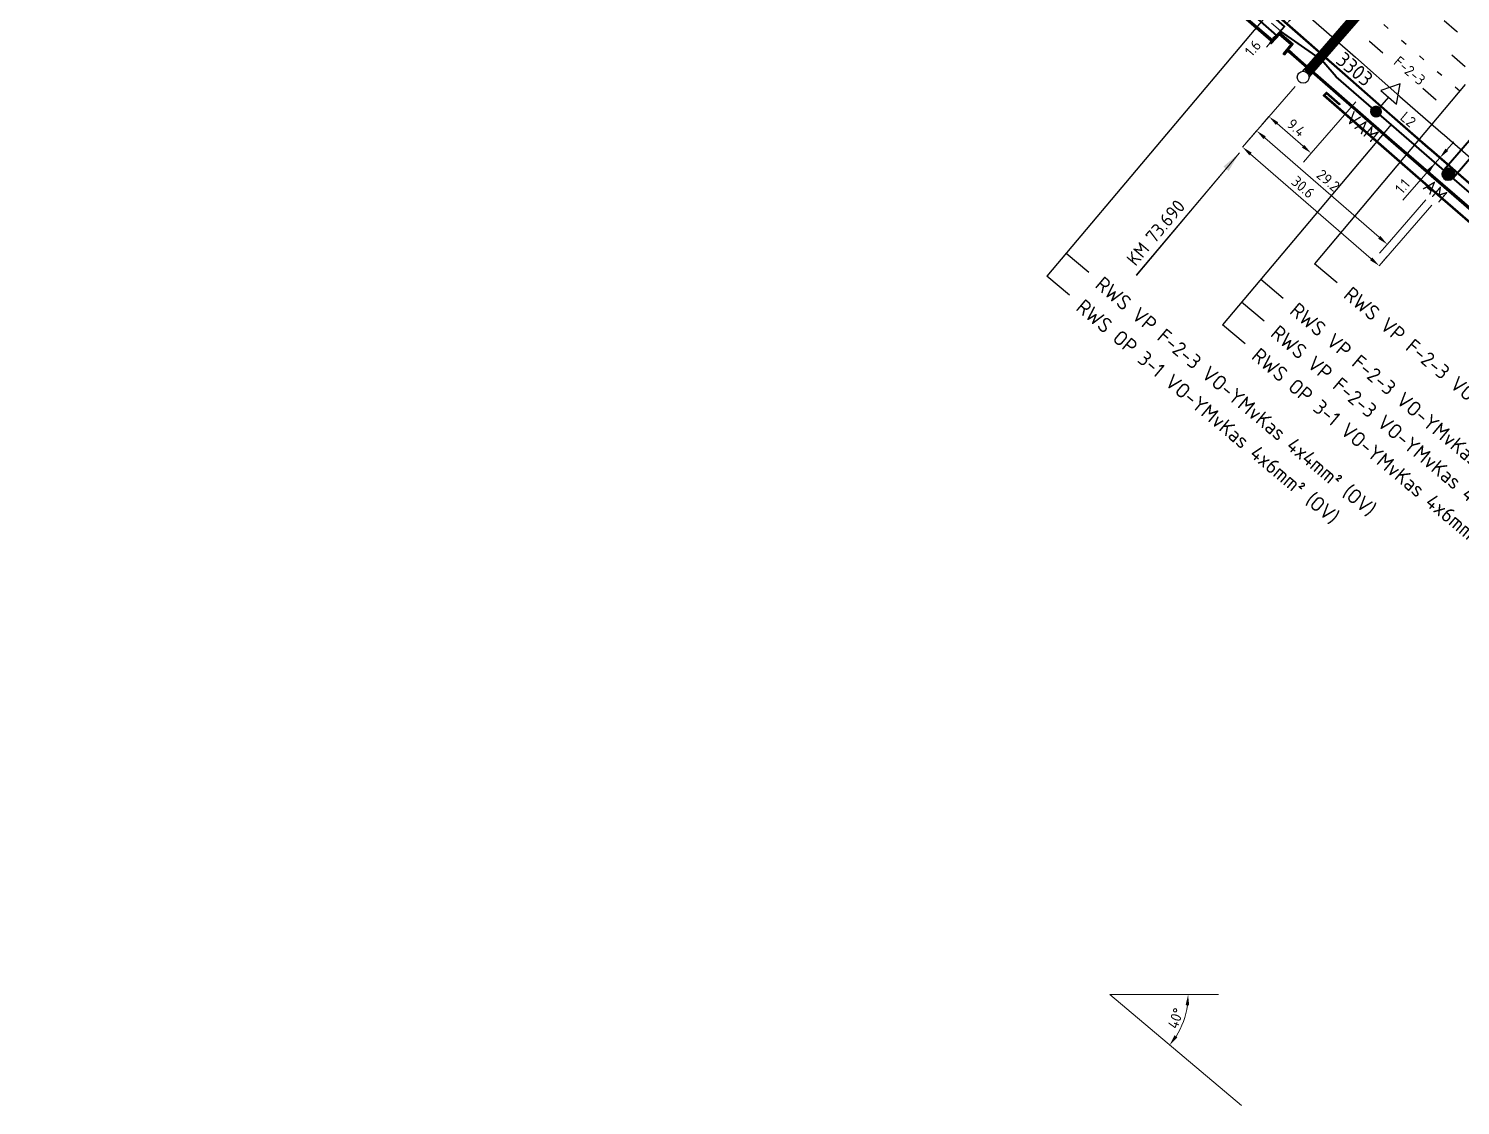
# Model space of a CAD drawing. Header units: metres. Extents: x 134219 to 139080, y 438661 to 444352.
# Drawn here: x 134656.1 to 134897.6, y 443552 to 443733.7 of the extents above; entities that cross this region are included whole.
import ezdxf
from ezdxf.enums import TextEntityAlignment as Align

# ---------------------------------------------------------------- set-up
doc = ezdxf.new("R2010")
doc.units = ezdxf.units.M
doc.linetypes.add('13strp', pattern=[4, 1, -3])
doc.linetypes.add('39strp', pattern=[12, 3, -9])
doc.layers.get('DEFPOINTS').update_dxf_attribs({"color": 193})
for name, color, linetype, lineweight in [('N-WE-AM-AANPIJLING-G', 7, 'Continuous', 18), ('N-WE-KL-ET-T18', 1, 'Continuous', 18), ('N-WE-KL-ET-T25', 7, 'Continuous', 25), ('N-WE-KL-ET_LS_HULPSTUK_MOF-G', 10, 'Continuous', 35), ('N-WE-KL-ET_LS_OV_ARMATUUR-S', 7, 'Continuous', 25), ('N-WE-KL-ET_LS_OV_ARMATUUR-T18', 1, 'Continuous', 25), ('N-WE-KL-ET_LS_OV_KABEL-G', 10, 'KL-LS-OV-N', 35), ('N-WE-KL-ET_LS_OV_KABEL-M', 7, 'Continuous', 18), ('N-WE-KL-ET_LS_OV_KABEL-T25', 7, 'Continuous', 25), ('N-WE-KL-ET_LS_OV_MANTELBUIS-G', 10, 'Continuous', 35), ('N-WE-VW-BEWEGWIJZERING_DRAAGCONSTRUCTIE_PORTAAL-S', 7, 'Continuous', 25), ('N-WE-VW-BEWEGWIJZERING_DRAAGCONSTRUCTIE_PORTAAL_POER-S', 7, 'Continuous', 25), ('Utd-ondergr-bs', 8, 'Continuous', 35), ('Utd-ondergr-nw', 8, '13strp', 35), ('X-XX-AL-VERWIJZING-S', 7, 'Continuous', 18)]:
    doc.layers.add(name, color=color, linetype=linetype, lineweight=lineweight)
doc.layers.add('N-WE-KL-ET_LS_OV_ARMATUUR-T25', color=2, linetype='Continuous')
doc.layers.add('Utd-weg-nw', color=8, linetype='Continuous')
doc.styles.add('ISO18', font='NLCS-ISO.ttf')
doc.styles.add('ISO25', font='NLCS-ISO.ttf')
doc.styles.add('NLCS-ISO', font='NLCS-ISO.ttf')
doc.styles.add('NLCS_18', font='NLCS-ISO.ttf', dxfattribs={"height": 1.8})
doc.styles.add('NLCS_25', font='NLCS-ISO.ttf', dxfattribs={"height": 2.5})
doc.linetypes.add('KL-LS-OV-N', pattern='A,4,-1,[103,NLCS.SHX,S=0.75,R=0,X=0,Y=0],-1,4,-1.5,["0V",Standard,S=1,R=0,X=0,Y=-0.5],-3', length=14.5)
doc.dimstyles.new('NLCS_t18_pijl_Dimension_l3_h1', dxfattribs={"dimtxt": 1.8, "dimasz": 1.8, "dimexe": 2, "dimexo": 2, "dimgap": 0.7, "dimtad": 1, "dimdec": 1, "dimzin": 0, "dimdsep": 46, "dimtxsty": 'NLCS_18', "dimcen": 2.5, "dimdle": 2, "dimclrd": 256, "dimclre": 256, "dimclrt": 256, "dimadec": 1, "dimazin": 0, "dimtfac": 1, "dimtdec": 1, "dimtofl": 0, "dimtmove": 1, "dimatfit": 0, "dimfxl": 0, "dimtolj": 1, "dimtzin": 0, "dimlwd": 18, "dimlwe": 18, "dimarcsym": 0})
doc.dimstyles.new('UTD', dxfattribs={"dimtxt": 1.8, "dimasz": 1.8, "dimexe": 0, "dimexo": 0, "dimgap": 0.5, "dimtad": 1, "dimdec": 1, "dimzin": 1, "dimdsep": 46, "dimtxsty": 'ISO18', "dimcen": 2.5, "dimclrd": 256, "dimclre": 256, "dimclrt": 1, "dimadec": 0, "dimazin": 0, "dimtfac": 1, "dimtdec": 1, "dimtmove": 0, "dimatfit": 3, "dimfxl": 0, "dimlwd": -1, "dimlwe": -1, "dimarcsym": 0})

# ---------------------------------------------------------------- blocks, each defined once
blk = doc.blocks.new('SKL-ET_OV_ARMATUUR_HD_NATRIUM_1x250W-SO (4)')
for points in [[(0, 1), (0, -1)], [(3.49, 0), (0, 0)], [(3.49, -1.76), (6.49, 0), (3.49, 1.76)], [(3.49, 1.76), (3.49, -1.76)]]:
    blk.add_lwpolyline(points)
at = {"layer": 'N-WE-KL-ET-T18', "linetype": 'ByBlock', "style": 'NLCS-ISO'}
blk.add_attdef('GROEPSNUMMER', text='', height=1.8, dxfattribs=at).set_placement((-2, -4), align=Align.RIGHT)
blk.add_attdef('FASE-AANSLUITING', (10, -4), '', height=1.8, dxfattribs=at)
at = {"layer": 'N-WE-KL-ET-T18', "linetype": 'ByBlock', "style": 'NLCS-ISO', "flags": 1}
for tag, p in [('TYPE_ARMATUUR', (7.76, -13.46)), ('TYPE_FABRIKAAT', (7.76, -17.24)), ('VERMOGEN_LAMP', (7.76, -21.02)), ('SPIEGELSTAND', (7.76, -24.81)), ('HOOGTE_LICHTMAST', (7.76, -28.59)), ('UITLEGGERHOEK', (7.76, -32.38)), ('TYPE_LICHTMAST', (7.76, -36.16)), ('BOTSVRIENDELIJK', (7.76, -39.95)), ('POSITIE_LICHTMAST', (7.76, -43.73)), ('KABELAANSLUITING', (7.76, -47.52)), ('VOEDINGSPUNT', (7.76, -51.3))]:
    blk.add_attdef(tag, p, '', height=1.8, dxfattribs=at)
at = {"layer": 'N-WE-KL-ET-T25', "linetype": 'ByBlock', "style": 'NLCS-ISO'}
blk.add_attdef('MASTNUMMER', text='', height=2.5, dxfattribs=at).set_placement((4, 4.31), align=Align.MIDDLE)
at = {"layer": 'N-WE-KL-ET-T25', "linetype": 'ByBlock', "style": 'NLCS-ISO', "flags": 1}
blk.add_attdef('TYPE_SYMBOOL', (7.76, -10.06), '', height=2.5, dxfattribs=at)
blk = doc.blocks.new('SVW-BEWEGWIJZERING_DRAAGCONSTRUCTIE_PORTAAL_ANWB (A2 73.690 HRR)')
for points in [[(-0.13, 0.99), (19.92, 24.06)], [(1, 0.01), (21.05, 23.07)]]:
    blk.add_lwpolyline(points)
at = {"ltscale": 10}
blk.add_lwpolyline([(0.66, 0.75, 1.5, 1.5, 0), (20.26, 23.31, 0, 0, 0)], format="xyseb", dxfattribs=at)
blk = doc.blocks.new('SVW-BEWEGWIJZERING_DRAAGCONSTRUCTIE_PORTAAL-SO (1)')
blk.add_circle((0, 0), 1)
at = {"layer": 'N-WE-KL-ET_LS_OV_ARMATUUR-T18', "style": 'ISO18', "flags": 1}
for tag, p in [('OMSCHRIJVING_LEGENDA', (9, -7.43)), ('CONSTRUCTIENUMMER', (9, -11.22)), ('LOCATIE', (9, -15)), ('LENGTE_PORTAAL', (9, -18.78)), ('TYPE_PORTAAL', (9, -22.57)), ('BPS-CODERING', (9, -26.35)), ('OVERIGE_OPMERKING(EN)_1', (9, -30.14)), ('OVERIGE_OPMERKING(EN)_2', (9, -33.92))]:
    blk.add_attdef(tag, p, '', height=1.8, dxfattribs=at)
blk = doc.blocks.new('SVW-BEWEGWIJZERING_DRAAGCONSTRUCTIE_PORTAAL_POER-SO (1)')
blk.add_circle((0, 0), 1)
at = {"style": 'ISO18', "flags": 1}
for tag, p in [('OMSCHRIJVING_LEGENDA', (0, 28.56)), ('CONSTRUCTIENUMMER', (0, 24.77)), ('LOCATIE', (0, 20.99)), ('TYPE_POER', (0, 17.21)), ('POSITIE_POER', (0, 13.42)), ('OVERIGE_OPMERKING(EN)_1', (0, 9.64)), ('OVERIGE_OPMERKING(EN)_2', (0, 5.85))]:
    blk.add_attdef(tag, p, '', height=1.8, dxfattribs=at)
blk = doc.blocks.new('SKL-ET_HULP_MOF_AFDEKMOF_SO')
at = {"ltscale": 10}
h = blk.add_hatch(color=256, dxfattribs=at)
edge = h.paths.add_edge_path()
edge.add_arc((0, 0), 1, 0, 360)
blk.add_circle((0, 0), 1)
at = {"layer": 'N-WE-KL-ET-T18', "style": 'NLCS-ISO', "flags": 1}
for tag, p in [('OMSCHRIJVING_LEGENDA', (0, -8.43)), ('LOCATIE', (0, -12.22)), ('MASTNUMMER', (0, -16)), ('VAN', (0, -19.78)), ('NAAR', (0, -23.57)), ('AFTAKKING', (0, -27.35)), ('VOEDINGSPUNT', (0, -31.14)), ('GROEPSNUMMER', (0, -34.92)), ('POSITIE_X', (0, -38.71)), ('POSITIE_Y', (0, -42.49)), ('OVERIGE_OPMERKING(EN)_2', (0, -50.06))]:
    blk.add_attdef(tag, p, '', height=1.8, dxfattribs=at)
at = {"layer": 'N-WE-KL-ET-T18', "style": 'NLCS-ISO'}
blk.add_attdef('OVERIGE_OPMERKING(EN)_1', (0, -46.28), '', height=1.8, dxfattribs=at)
at = {"layer": 'N-WE-KL-ET-T25', "style": 'NLCS-ISO'}
blk.add_attdef('SOORT_MOF', (0, 2.71), '', height=2.25, dxfattribs=at)
blk = doc.blocks.new('*D412')
at = {"layer": 'DEFPOINTS', "color": 0, "transparency": 16777216}
for p in [(134865.31, 443718.88), (134872.43, 443712.7), (134872.43, 443712.7)]:
    blk.add_point(p, dxfattribs=at)
at = {"layer": 'N-WE-KL-ET_LS_OV_KABEL-M', "lineweight": 18, "transparency": 16777216}
for p, q in [((134865.31, 443718.88), (134864, 443717.37)), ((134872.43, 443712.7), (134871.11, 443711.19))]:
    blk.add_line(p, q, dxfattribs=at)
at = {"layer": 'N-WE-KL-ET_LS_OV_KABEL-M', "linetype": 'Continuous', "lineweight": 18, "transparency": 16777216}
blk.add_line((134866.67, 443717.7), (134871.07, 443713.88), dxfattribs=at)
at = {"layer": 'N-WE-KL-ET_LS_OV_KABEL-M', "transparency": 16777216}
for points in [[(134866.86, 443717.93), (134866.47, 443717.48), (134865.31, 443718.88)], [(134871.26, 443714.1), (134870.87, 443713.65), (134872.43, 443712.7)]]:
    blk.add_solid(points, dxfattribs=at)
at = {"layer": 'N-WE-KL-ET_LS_OV_KABEL-M', "transparency": 16777216, "insert": (134869.92, 443717), "char_height": 1.8, "attachment_point": 5, "rotation": 319, "style": 'NLCS_18'}
blk.add_mtext('\\A1;9.4', dxfattribs=at)
blk = doc.blocks.new('*D413')
at = {"layer": 'DEFPOINTS', "color": 0, "transparency": 16777216}
for p in [(134863.23, 443716.49), (134885.27, 443697.32), (134885.27, 443697.32)]:
    blk.add_point(p, dxfattribs=at)
at = {"layer": 'N-WE-KL-ET_LS_OV_KABEL-M', "lineweight": 18, "transparency": 16777216}
for p, q in [((134863.23, 443716.49), (134861.91, 443714.98)), ((134885.27, 443697.32), (134883.96, 443695.82))]:
    blk.add_line(p, q, dxfattribs=at)
at = {"layer": 'N-WE-KL-ET_LS_OV_KABEL-M', "linetype": 'Continuous', "lineweight": 18, "transparency": 16777216}
blk.add_line((134864.59, 443715.31), (134883.91, 443698.51), dxfattribs=at)
at = {"layer": 'N-WE-KL-ET_LS_OV_KABEL-M', "transparency": 16777216}
for points in [[(134864.78, 443715.53), (134864.39, 443715.08), (134863.23, 443716.49)], [(134884.11, 443698.73), (134883.72, 443698.28), (134885.27, 443697.32)]]:
    blk.add_solid(points, dxfattribs=at)
at = {"layer": 'N-WE-KL-ET_LS_OV_KABEL-M', "transparency": 16777216, "insert": (134875.3, 443708.11), "char_height": 1.8, "attachment_point": 5, "rotation": 319, "style": 'NLCS_18'}
blk.add_mtext('\\A1;29.2', dxfattribs=at)
blk = doc.blocks.new('*D414')
at = {"layer": 'DEFPOINTS', "color": 0, "transparency": 16777216}
for p in [(134860.84, 443713.74), (134883.9, 443693.7), (134883.9, 443693.7)]:
    blk.add_point(p, dxfattribs=at)
at = {"layer": 'N-WE-KL-ET_LS_OV_KABEL-M', "lineweight": 18, "transparency": 16777216}
for p, q in [((134860.84, 443713.74), (134862.15, 443715.25)), ((134883.9, 443693.7), (134885.21, 443695.21))]:
    blk.add_line(p, q, dxfattribs=at)
at = {"layer": 'N-WE-KL-ET_LS_OV_KABEL-M', "linetype": 'Continuous', "lineweight": 18, "transparency": 16777216}
blk.add_line((134862.2, 443712.56), (134882.54, 443694.88), dxfattribs=at)
at = {"layer": 'N-WE-KL-ET_LS_OV_KABEL-M', "transparency": 16777216}
for points in [[(134862.4, 443712.79), (134862, 443712.34), (134860.84, 443713.74)], [(134882.74, 443695.1), (134882.35, 443694.65), (134883.9, 443693.7)]]:
    blk.add_solid(points, dxfattribs=at)
at = {"layer": 'N-WE-KL-ET_LS_OV_KABEL-M', "transparency": 16777216, "insert": (134871.06, 443706.98), "char_height": 1.8, "attachment_point": 5, "rotation": 319, "style": 'NLCS_18'}
blk.add_mtext('\\A1;30.6', dxfattribs=at)
blk = doc.blocks.new('*D415')
at = {"layer": 'DEFPOINTS', "color": 0, "transparency": 16777216}
for p in [(134893.36, 443711.04), (134893.36, 443711.04), (134894.11, 443711.9)]:
    blk.add_point(p, dxfattribs=at)
at = {"layer": 'N-WE-KL-ET_LS_OV_KABEL-M', "linetype": 'Continuous', "lineweight": 18, "transparency": 16777216}
for p, q in [((134895.29, 443713.26), (134896.47, 443714.62)), ((134887.91, 443704.78), (134893.36, 443711.04)), ((134894.11, 443711.9), (134893.36, 443711.04)), ((134892.18, 443709.69), (134891, 443708.33))]:
    blk.add_line(p, q, dxfattribs=at)
at = {"layer": 'N-WE-KL-ET_LS_OV_KABEL-M', "lineweight": 18, "transparency": 16777216}
for p, q in [((134893.36, 443711.04), (134894.87, 443709.73)), ((134894.11, 443711.9), (134895.62, 443710.59))]:
    blk.add_line(p, q, dxfattribs=at)
at = {"layer": 'N-WE-KL-ET_LS_OV_KABEL-M', "transparency": 16777216}
for points in [[(134895.07, 443713.46), (134895.52, 443713.07), (134894.11, 443711.9)], [(134891.95, 443709.88), (134892.41, 443709.49), (134893.36, 443711.04)]]:
    blk.add_solid(points, dxfattribs=at)
at = {"layer": 'N-WE-KL-ET_LS_OV_KABEL-M', "transparency": 16777216, "insert": (134887.82, 443707.11), "char_height": 1.8, "attachment_point": 5, "rotation": 48.9768, "style": 'NLCS_18'}
blk.add_mtext('\\A1;1.1', dxfattribs=at)
blk = doc.blocks.new('*D419')
at = {"layer": 'DEFPOINTS', "color": 0, "transparency": 16777216}
for p in [(134868.29, 443734.53), (134868.29, 443734.53), (134867.24, 443733.33)]:
    blk.add_point(p, dxfattribs=at)
at = {"layer": 'N-WE-KL-ET_LS_OV_KABEL-M', "linetype": 'Continuous', "lineweight": 18, "transparency": 16777216}
for p, q in [((134869.47, 443735.89), (134870.65, 443737.25)), ((134866.06, 443731.97), (134864.88, 443730.61))]:
    blk.add_line(p, q, dxfattribs=at)
at = {"layer": 'N-WE-KL-ET_LS_OV_KABEL-M', "lineweight": 18, "transparency": 16777216}
for p, q in [((134867.24, 443733.33), (134865.73, 443734.64)), ((134868.29, 443734.53), (134866.78, 443735.85))]:
    blk.add_line(p, q, dxfattribs=at)
at = {"layer": 'N-WE-KL-ET_LS_OV_KABEL-M', "transparency": 16777216}
for points in [[(134869.24, 443736.09), (134869.69, 443735.69), (134868.29, 443734.53)], [(134865.83, 443732.16), (134866.28, 443731.77), (134867.24, 443733.33)]]:
    blk.add_solid(points, dxfattribs=at)
at = {"layer": 'N-WE-KL-ET_LS_OV_KABEL-M', "transparency": 16777216, "insert": (134862.6, 443730.43), "char_height": 1.8, "attachment_point": 5, "rotation": 49, "style": 'NLCS_18'}
blk.add_mtext('\\A1;1.6', dxfattribs=at)
blk = doc.blocks.new('SKL-ET_HULP_MOF_VERBINDING_AFTAKMOF-SO')
at = {"const_width": 1}
blk.add_lwpolyline([(-0.5, 0, 1), (0.5, 0, 1)], format="xyb", close=True, dxfattribs=at)
blk.add_circle((0, 0), 0.5)
at = {"layer": 'N-WE-KL-ET-T18', "linetype": 'ByBlock', "style": 'NLCS-ISO', "flags": 1}
for tag, p in [('OMSCHRIJVING_LEGENDA', (0, -8.43)), ('LOCATIE', (0, -12.22)), ('MASTNUMMER', (0, -16)), ('VAN', (0, -19.78)), ('NAAR', (0, -23.57)), ('AFTAKKING', (0, -27.35)), ('VOEDINGSPUNT', (0, -31.14)), ('GROEPSNUMMER', (0, -34.92)), ('POSITIE_X', (0, -38.71)), ('POSITIE_Y', (0, -42.49)), ('OVERIGE_OPMERKING(EN)_2', (0, -50.06))]:
    blk.add_attdef(tag, p, '', height=1.8, dxfattribs=at)
at = {"layer": 'N-WE-KL-ET-T18', "linetype": 'ByBlock', "style": 'NLCS-ISO'}
blk.add_attdef('OVERIGE_OPMERKING(EN)_1', (0, -46.28), '', height=1.8, dxfattribs=at)
at = {"layer": 'N-WE-KL-ET-T25', "linetype": 'ByBlock', "style": 'NLCS-ISO'}
blk.add_attdef('SOORT_MOF', text='', height=2.25, dxfattribs=at).set_placement((0, 3), align=Align.MIDDLE)
blk = doc.blocks.new('SAL-AM_KILOMETRERING-SO')
blk.add_lwpolyline([(-37, 0), (-28, 0), (-10, 0)])
at = {"style": 'ISO25'}
blk.add_text('KM', height=2.25, dxfattribs=at).set_placement((-36, 1))
blk.add_attdef('KM', (-31, 1), '', height=2.25, dxfattribs=at)
blk = doc.blocks.new('*D139')
at = {"transparency": 16777216}
blk.add_arc((134941.46, 443611.06), 13.2, 327.7258, 352.1815, dxfattribs=at)
for points in [[(134954.24, 443609.28), (134954.84, 443609.24), (134954.66, 443611.06)], [(134952.86, 443603.83), (134952.38, 443604.19), (134951.56, 443602.56)]]:
    blk.add_solid(points, dxfattribs=at)
at = {"layer": 'DEFPOINTS', "color": 0, "transparency": 16777216}
for p in [(134941.46, 443611.06), (134941.46, 443611.06), (134959.78, 443611.06), (134953.25, 443605.12), (134963.66, 443592.37)]:
    blk.add_point(p, dxfattribs=at)
at = {"color": 1, "transparency": 16777216, "insert": (134952.56, 443607.06), "char_height": 1.8, "attachment_point": 5, "rotation": 70.1782, "style": 'ISO18'}
blk.add_mtext('40°', dxfattribs=at)
blk = doc.blocks.new('A$C27F25F0B')
for q in [(134963.66, 443592.37), (134959.78, 443611.06)]:
    blk.add_line((134941.46, 443611.06), q)
dim = blk.add_angular_dim_2l(base=(134953.25, 443605.12), line1=((134941.46, 443611.06), (134963.66, 443592.37)), line2=((134941.46, 443611.06), (134959.78, 443611.06)), dimstyle='UTD')
dim.commit()
dim.dimension.update_dxf_attribs({"geometry": '*D139', "text_midpoint": (134953.88, 443606.58), "dimtype": 130})

msp = doc.modelspace()

# ---------------------------------------------------------------- linework, layer by layer
at = {"layer": 'N-WE-KL-ET_LS_OV_KABEL-G', "elevation": 9.2, "flags": 128}
msp.add_lwpolyline([(134922.16, 443685.84), (134921.49, 443686.58), (134920.58, 443686.39), (134919.39, 443687.53), (134919.07, 443688.75), (134876.63, 443725.56), (134874.58, 443728.01), (134873.22, 443729.12), (134867.24, 443733.3), (134867.24, 443733.33)], dxfattribs=at)
at = {"layer": 'N-WE-KL-ET_LS_OV_KABEL-G', "flags": 128}
msp.add_lwpolyline([(134895.61, 443709.22), (134895.55, 443709.15)], dxfattribs=at)
at = {"layer": 'N-WE-KL-ET_LS_OV_KABEL-M'}
for points in [[(134869.74, 443723.98), (134860.84, 443713.74)], [(134879.97, 443721.37), (134872.43, 443712.7)], [(134892.8, 443703.93), (134883.9, 443693.7)], [(134891.78, 443704.81), (134885.27, 443697.32)]]:
    msp.add_lwpolyline(points, dxfattribs=at)
at = {"layer": 'N-WE-KL-ET_LS_OV_KABEL-T25'}
for p, q in [((134864.62, 443735.62), (134827.86, 443691.95)), ((134898.41, 443724.27), (134872.98, 443694.06)), ((134885.9, 443717.52), (134857.47, 443683.75)), ((134834.9, 443692.56), (134831.08, 443695.78)), ((134876.81, 443690.84), (134872.98, 443694.06)), ((134831.68, 443688.73), (134827.86, 443691.95)), ((134867.73, 443688.17), (134863.91, 443691.4)), ((134864.51, 443684.35), (134860.69, 443687.57)), ((134861.29, 443680.52), (134857.47, 443683.75))]:
    msp.add_line(p, q, dxfattribs=at)
at = {"layer": 'N-WE-KL-ET_LS_OV_MANTELBUIS-G', "linetype": 'Continuous'}
for points in [[(134866.58, 443732.57), (134867.9, 443734.08), (134794.92, 443797.93), (134793.6, 443796.43)], [(134894.85, 443709.87), (134896.37, 443708.57), (134913.72, 443728.73), (134912.21, 443730.03)]]:
    msp.add_lwpolyline(points, close=True, dxfattribs=at)
at = {"layer": 'Utd-ondergr-bs', "flags": 128}
for points in [[(134844.9, 443749.95), (134863.71, 443733.65), (134865.82, 443731.83), (134865.69, 443731.68), (134844.59, 443749.95)], [(134865.69, 443731.8), (134844.68, 443750)], [(134865.7, 443731.54), (134865.52, 443731.37), (134865.68, 443731.23), (134867.1, 443732.75), (134869.06, 443731.06), (134867.74, 443729.47), (134867.9, 443729.34), (134868.43, 443729.98), (134869.03, 443729.46)], [(134867.87, 443729.46), (134869.2, 443731.08), (134867.1, 443732.87), (134865.64, 443731.35)], [(134865.7, 443731.54), (134867.08, 443733.03), (134869.34, 443731.09), (134868.56, 443730.13), (134869.16, 443729.61)], [(134868.42, 443730.12), (134869.1, 443729.54)], [(134903.36, 443699.62), (134885.9, 443714.71), (134869.03, 443729.46), (134869.16, 443729.61), (134873.1, 443726.17), (134886.03, 443714.86), (134903.49, 443699.77)], [(134923.2, 443682.49), (134903.43, 443699.69), (134885.96, 443714.79), (134869.1, 443729.54)], [(134903.49, 443699.77), (134886.03, 443714.86), (134873.1, 443726.17), (134869.16, 443729.61)], [(134877.2, 443720.91), (134877.27, 443720.98), (134875.03, 443722.95), (134874.5, 443722.42), (134889.98, 443708.94), (134906.3, 443694.76), (134925.21, 443678.28), (134927.17, 443676.57), (134927.56, 443676.97), (134927.49, 443677.04)], [(134877.2, 443720.91), (134875.03, 443722.81), (134874.65, 443722.42), (134890.04, 443709.01), (134906.36, 443694.84), (134927.17, 443676.71), (134927.49, 443677.04)]]:
    msp.add_lwpolyline(points, dxfattribs=at)
msp.add_lwpolyline([(134865.7, 443731.54), (134867.08, 443733.03), (134869.34, 443731.09), (134868.56, 443730.13), (134869.16, 443729.61), (134869.03, 443729.46), (134868.43, 443729.98), (134867.9, 443729.34), (134867.74, 443729.47), (134869.06, 443731.06), (134867.1, 443732.75), (134865.68, 443731.23), (134865.52, 443731.37)], close=True, dxfattribs=at)
at = {"layer": 'Utd-ondergr-bs'}
for points in [[(134844.9, 443749.95, 0), (134863.71, 443733.65, 0), (134865.82, 443731.83, 0), (134865.69, 443731.68, 0), (134844.59, 443749.95, 0)], [(134865.69, 443731.8, 0), (134844.68, 443750, 0)]]:
    msp.add_polyline3d(points, dxfattribs=at)
at = {"layer": 'Utd-ondergr-nw', "linetype": 'Continuous', "flags": 128}
for points in [[(134862.61, 443739.52), (134870.12, 443732.92), (134877.63, 443726.31), (134885.14, 443719.71), (134892.07, 443713.68), (134892.69, 443713.14), (134900.23, 443706.59)], [(134862.66, 443739.57), (134870.17, 443732.97), (134877.68, 443726.37), (134885.19, 443719.76), (134892.11, 443713.74), (134892.73, 443713.2), (134900.27, 443706.64)]]:
    msp.add_lwpolyline(points, dxfattribs=at)
at = {"layer": 'Utd-weg-nw', "linetype": '39strp', "flags": 128}
for points in [[(134661, 443934.38), (134668.55, 443927.82), (134676.09, 443921.26), (134683.64, 443914.69), (134691.18, 443908.13), (134698.73, 443901.57), (134706.28, 443895.01), (134713.82, 443888.45), (134721.37, 443881.89), (134728.92, 443875.32), (134733.01, 443871.77), (134736.46, 443868.76), (134744.01, 443862.2), (134751.55, 443855.64), (134759.1, 443849.08), (134766.65, 443842.51), (134774.19, 443835.95), (134781.74, 443829.39), (134789.28, 443822.83), (134796.83, 443816.27), (134804.38, 443809.71), (134806.74, 443807.65), (134811.92, 443803.14), (134819.47, 443796.58), (134820.48, 443795.86), (134827.05, 443790.06), (134834.56, 443783.46), (134842.07, 443776.85), (134849.58, 443770.25), (134857.09, 443763.65), (134864.6, 443757.04), (134865.05, 443756.64), (134865.17, 443756.54), (134872.11, 443750.44), (134879.62, 443743.84), (134887.13, 443737.23), (134894.64, 443730.63), (134901.56, 443724.6), (134902.18, 443724.06), (134909.72, 443717.5), (134917.26, 443710.94), (134920.94, 443707.74), (134924.79, 443704.38), (134932.3, 443697.81), (134939.8, 443691.23), (134947.29, 443684.64), (134954.75, 443678.04), (134962.19, 443671.42), (134969.61, 443664.77), (134970.52, 443663.95)], [(134656.11, 443928.76), (134663.66, 443922.2), (134671.2, 443915.63), (134678.75, 443909.07), (134686.3, 443902.51), (134693.84, 443895.95), (134701.39, 443889.39), (134708.93, 443882.83), (134716.48, 443876.26), (134724.03, 443869.7), (134728.12, 443866.14), (134731.57, 443863.14), (134739.12, 443856.58), (134746.66, 443850.02), (134754.21, 443843.45), (134761.76, 443836.89), (134769.3, 443830.33), (134776.85, 443823.77), (134784.4, 443817.21), (134791.94, 443810.65), (134799.49, 443804.08), (134801.85, 443802.03), (134807.03, 443797.52), (134814.58, 443790.96), (134822.16, 443784.44), (134829.67, 443777.83), (134837.18, 443771.23), (134844.69, 443764.63), (134852.2, 443758.03), (134859.71, 443751.42), (134860.17, 443751.02), (134860.28, 443750.92), (134867.22, 443744.82), (134874.73, 443738.22), (134882.24, 443731.61), (134889.75, 443725.01), (134896.67, 443718.98), (134897.29, 443718.44), (134904.83, 443711.88), (134912.37, 443705.33), (134914.99, 443703.04), (134919.91, 443698.75), (134927.44, 443692.16), (134934.96, 443685.55), (134942.45, 443678.91), (134949.92, 443672.23), (134957.35, 443665.5), (134961.05, 443662.12), (134964.74, 443658.72), (134965.23, 443658.27)], [(134822.77, 443798.5), (134829.34, 443792.7), (134836.86, 443786.1), (134844.37, 443779.49), (134851.88, 443772.89), (134859.39, 443766.29), (134866.9, 443759.68), (134867.35, 443759.28), (134867.47, 443759.18), (134874.41, 443753.08), (134881.92, 443746.48), (134889.43, 443739.88), (134896.94, 443733.27), (134897.85, 443732.44), (134903.86, 443727.24), (134904.48, 443726.71), (134912.02, 443720.14), (134919.56, 443713.58), (134923.24, 443710.38), (134927.09, 443707.02), (134934.61, 443700.44), (134942.11, 443693.86), (134949.6, 443687.27), (134957.07, 443680.66), (134964.52, 443674.03), (134971.95, 443667.38), (134972.86, 443666.56)]]:
    msp.add_lwpolyline(points, dxfattribs=at)
at = {"layer": 'Utd-weg-nw', "linetype": '13strp', "flags": 128}
msp.add_lwpolyline([(134658.56, 443931.57), (134666.1, 443925.01), (134673.65, 443918.44), (134681.19, 443911.88), (134688.74, 443905.32), (134696.29, 443898.76), (134703.83, 443892.2), (134711.38, 443885.64), (134718.92, 443879.07), (134726.47, 443872.51), (134730.56, 443868.95), (134734.02, 443865.95), (134741.56, 443859.39), (134749.11, 443852.83), (134756.66, 443846.27), (134764.2, 443839.7), (134771.75, 443833.14), (134779.29, 443826.58), (134786.84, 443820.02), (134794.39, 443813.46), (134801.93, 443806.9), (134804.3, 443804.84), (134809.48, 443800.33), (134817.02, 443793.77), (134824.6, 443787.25), (134832.11, 443780.65), (134839.62, 443774.04), (134847.13, 443767.44), (134854.64, 443760.84), (134862.15, 443754.23), (134862.61, 443753.83), (134862.73, 443753.73), (134869.66, 443747.63), (134877.17, 443741.03), (134884.68, 443734.42), (134892.19, 443727.82), (134899.12, 443721.79), (134899.74, 443721.25), (134907.28, 443714.69), (134914.81, 443708.13), (134918.49, 443704.93), (134922.34, 443701.57), (134929.85, 443695.01), (134937.34, 443688.44), (134944.82, 443681.85), (134952.28, 443675.25), (134959.71, 443668.64), (134967.12, 443662), (134968.03, 443661.18)], dxfattribs=at)
at = {"layer": 'Utd-weg-nw', "linetype": 'Continuous', "flags": 128}
msp.add_lwpolyline([(134872.37, 443735.5), (134879.88, 443728.9), (134887.39, 443722.29), (134894.31, 443716.26), (134894.93, 443715.73), (134902.47, 443709.17)], dxfattribs=at)

# ---------------------------------------------------------------- block references
at = {"layer": 'N-WE-AM-AANPIJLING-G'}
ref = msp.add_blockref('SAL-AM_KILOMETRERING-SO', (134866.76, 443720.4), dxfattribs=dict(at, rotation=49.90729441065952))
ref.add_attrib('KM', '73.690', (134846.03, 443697.33), dxfattribs={"layer": 'N-WE-KL-ET_LS_OV_ARMATUUR-T25', "height": 2.25, "rotation": 49.9073, "style": 'ISO25'})
at = {"layer": 'N-WE-KL-ET_LS_HULPSTUK_MOF-G'}
ref = msp.add_blockref('SKL-ET_HULP_MOF_VERBINDING_AFTAKMOF-SO', (134883.36, 443719.72, 9.2), dxfattribs=at)
ref.add_attrib('SOORT_MOF', 'VAM', dxfattribs={"layer": 'N-WE-KL-ET_LS_OV_ARMATUUR-T25', "height": 2.25, "rotation": 319.9073, "style": 'ISO25'}).set_placement((134878.8, 443719.09, 9.2), align=Align.MIDDLE_LEFT)
ref = msp.add_blockref('SKL-ET_HULP_MOF_AFDEKMOF_SO', (134895.55, 443709.15), dxfattribs=at)
ref.add_attrib('SOORT_MOF', 'AM', (134891.09, 443706.78), dxfattribs={"layer": 'N-WE-KL-ET_LS_OV_ARMATUUR-T25', "height": 2.25, "rotation": 319.9073, "style": 'ISO25'})
at = {"layer": 'N-WE-KL-ET_LS_OV_ARMATUUR-S'}
ref = msp.add_blockref('SKL-ET_OV_ARMATUUR_HD_NATRIUM_1x250W-SO (4)', (134883.17, 443719.51, 9.05), dxfattribs=dict(at, rotation=48.65833918064309))
ref.add_attrib('MASTNUMMER', '3303', (134876.4, 443728.07, 9.05), dxfattribs={"layer": 'N-WE-KL-ET_LS_OV_ARMATUUR-T25', "height": 2.5, "rotation": 319.9073, "style": 'ISO25'})
ref.add_attrib('FASE-AANSLUITING_1', 'L2', (134887.29, 443718.49, 9.05), dxfattribs={"layer": 'N-WE-KL-ET_LS_OV_ARMATUUR-T18', "height": 1.8, "rotation": 319.9073, "style": 'ISO18'})
ref.add_attrib('GROEPSNUMMER', 'F-2-3', (134886.18, 443727.85, 9.05), dxfattribs={"layer": 'N-WE-KL-ET_LS_OV_ARMATUUR-T18', "height": 1.8, "rotation": 319.9073, "style": 'ISO18'})
at = {"layer": 'N-WE-VW-BEWEGWIJZERING_DRAAGCONSTRUCTIE_PORTAAL-S'}
msp.add_blockref('SVW-BEWEGWIJZERING_DRAAGCONSTRUCTIE_PORTAAL_ANWB (A2 73.690 HRR)', (134871.08, 443725.52), dxfattribs=at)
at = {"layer": 'N-WE-VW-BEWEGWIJZERING_DRAAGCONSTRUCTIE_PORTAAL-S', "rotation": 49.00002592577235}
msp.add_blockref('SVW-BEWEGWIJZERING_DRAAGCONSTRUCTIE_PORTAAL-SO (1)', (134871.08, 443725.52), dxfattribs=at)
at = {"layer": 'N-WE-VW-BEWEGWIJZERING_DRAAGCONSTRUCTIE_PORTAAL_POER-S', "rotation": 107.0588396289041}
msp.add_blockref('SVW-BEWEGWIJZERING_DRAAGCONSTRUCTIE_PORTAAL_POER-SO (1)', (134871.08, 443725.52), dxfattribs=at)
at = {"layer": 'X-XX-AL-VERWIJZING-S'}
msp.add_blockref('A$C27F25F0B', (-102.99, -40.32), dxfattribs=at)

# ---------------------------------------------------------------- texts
at = {"layer": 'N-WE-KL-ET_LS_OV_KABEL-T25', "style": 'NLCS_25'}
for s, p in [('RWS VP F-2-3 VO-YMvKas 4x4mm² (OV)', (134836.6, 443691.14)), ('RWS OP 3-1 VO-YMvKas 4x6mm² (OV)', (134833.38, 443687.31)), ('RWS VP F-2-3 VO-YMvKas 4x6mm² (OV)', (134878.5, 443689.42)), ('RWS VP F-2-3 VO-YMvKas 4x6mm² (OV)', (134869.42, 443686.75)), ('RWS VP F-2-3 VO-YMvKas 4x4mm² (OV)', (134866.2, 443682.93)), ('RWS OP 3-1 VO-YMvKas 4x6mm² (OV)', (134862.98, 443679.1))]:
    msp.add_text(s, height=2.5, rotation=319.9073, dxfattribs=at).set_placement(p, align=Align.MIDDLE_LEFT)

# ---------------------------------------------------------------- dimensions: what is measured, and where the dimension line sits
at = {"layer": 'N-WE-KL-ET_LS_OV_KABEL-M'}
for base, p1, p2, angle, picture, middle in [((134868.29, 443734.53), (134867.24, 443733.33), (134868.29, 443734.53), 49, '*D419', (134863.81, 443729.38)), ((134883.9, 443693.7), (134860.84, 443713.74), (134883.9, 443693.7), 319, '*D414', (134870.01, 443705.77)), ((134893.36, 443711.04), (134894.11, 443711.9), (134893.36, 443711.04), 228.9768, '*D415', (134889.02, 443706.06))]:
    dim = msp.add_linear_dim(base=base, p1=p1, p2=p2, angle=angle, dimstyle='NLCS_t18_pijl_Dimension_l3_h1', dxfattribs=at)
    dim.commit()
    dim.dimension.update_dxf_attribs({"geometry": picture, "text_midpoint": middle, "dimtype": 161})
for p1, p2, picture, middle in [((134865.31, 443718.88), (134872.43, 443712.7), '*D412', (134869.92, 443717)), ((134863.23, 443716.49), (134885.27, 443697.32), '*D413', (134875.3, 443708.11))]:
    dim = msp.add_aligned_dim(p1=p1, p2=p2, distance=0, dimstyle='NLCS_t18_pijl_Dimension_l3_h1', dxfattribs=at)
    dim.commit()
    dim.dimension.update_dxf_attribs({"geometry": picture, "text_midpoint": middle})

# ---------------------------------------------------------------- leaders
at = {"layer": 'N-WE-AM-AANPIJLING-G'}
msp.add_leader([(134860.32, 443712.75), (134842.94, 443692.09)], dimstyle='UTD', override={"dimasz": 3.5, "dimfxl": 0}, dxfattribs=at)

doc.saveas('drawing.dxf')
